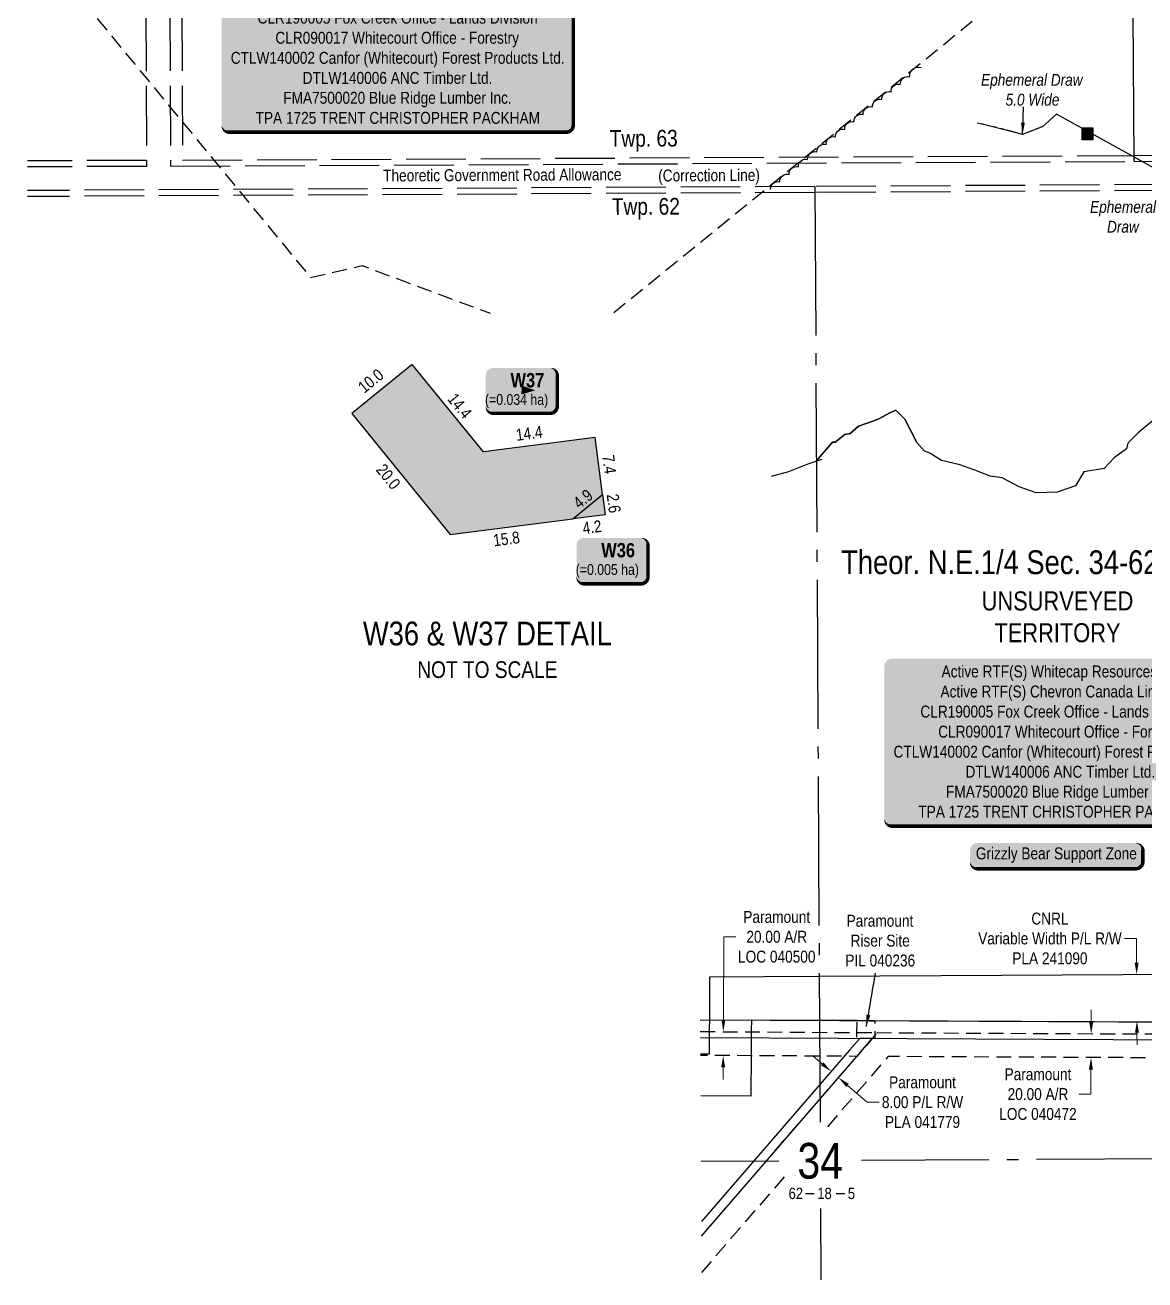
# Model space of a CAD drawing. Extents: x 521099 to 549685, y 6023217 to 6034691.
# Drawn here: x 524392 to 525331, y 6028753 to 6029806 of the extents above; entities that cross this region are included whole.
import ezdxf
from ezdxf.enums import TextEntityAlignment as Align

# ---------------------------------------------------------------- set-up
doc = ezdxf.new("R2010")
doc.units = 0
doc.header["$LTSCALE"] = 5
doc.header["$PDSIZE"] = 0.5
for name, pattern in [('0', [1, 1, 0]), ('foc-ACCESSROAD', [3.75, 2.5, -1.25]), ('foc-QUARTERLINE', [33, 25, -3, 2, -3]), ('foc-TOPO-ephemeral', [6.25, 3.125, -0.625, 0.625, -0.625, 0.625, -0.625]), ('foc-UNSURVEYED', [12.5, 10, -2.5])]:
    doc.linetypes.add(name, pattern=pattern)
doc.layers.get('Defpoints').update_dxf_attribs({"color": 9})
for name, color, linetype in [('10', 1, 'Continuous'), ('9', 3, 'Continuous'), ('AS-UNDERLAY-H', 141, 'Continuous'), ('AS-WILDLIFE-BLOCK', 131, 'Continuous'), ('C-SYMBOL', 7, 'Continuous'), ('C-WS', 13, 'foc-ACCESSROAD'), ('D-TXT', 6, 'Continuous'), ('DETAIL-T', 7, 'Continuous'), ('F-AR', 190, 'foc-ACCESSROAD'), ('F-RW', 190, 'Continuous'), ('F-WS', 190, 'foc-ACCESSROAD'), ('L-QSEC', 8, 'foc-QUARTERLINE'), ('L-ROAD-T', 7, 'Continuous'), ('L-SECLBL', 7, 'Continuous'), ('L-UNS-T', 3, 'Continuous'), ('L-USEC', 7, 'foc-UNSURVEYED'), ('P-TEMP-BLOCKS', 250, 'Continuous'), ('P-TEMP-H', 41, 'Continuous'), ('P-TEMP_LOG DECK', 46, 'Continuous'), ('P-WORKAREA', 113, 'Continuous'), ('P-WORKAREA-H', 111, 'Continuous'), ('P-WORKAREA-T', 113, 'Continuous'), ('T-BUSH', 110, '0'), ('T-CREEK', 160, 'Continuous'), ('T-DRAW', 143, 'foc-TOPO-ephemeral'), ('T-WATER-T', 170, 'Continuous')]:
    doc.layers.add(name, color=color, linetype=linetype)
for name, color, linetype, lineweight in [('F-AR-T', 190, 'Continuous', 9), ('F-RW-T', 190, 'Continuous', 9), ('F-WS-T', 190, 'Continuous', 9), ('P-TEMP-T', 46, 'Continuous', 18)]:
    doc.layers.add(name, color=color, linetype=linetype, lineweight=lineweight)
doc.styles.add('175L', font='ARIALN.TTF', dxfattribs={"height": 20})
doc.styles.add('80', font='ARIALN.TTF', dxfattribs={"height": 10})
doc.styles.add('80CG', font='ARIALN.TTF', dxfattribs={"height": 10})
doc.styles.add('80L', font='ARIALN.TTF', dxfattribs={"height": 10})
doc.styles.add('BOLD', font='ARIALNB.TTF')
doc.styles.add('foc-LtypeFont', font='ARIALN.TTF', dxfattribs={"height": 7.349999999999999})
doc.styles.add('SIMPLEX', font='ARIALN.TTF')
doc.linetypes.add('foc-TOPO-flowdirection-NOLINE', pattern='A,0,[">",foc-LtypeFont,S=0.3,R=0,X=0,Y=-0.945],-20,[">",foc-LtypeFont,S=0.3,R=0,X=0,Y=-0.945],0', length=20)
doc.dimstyles.new('Compass 5 000', dxfattribs={"dimscale": 5, "dimtxt": 9, "dimasz": 2, "dimexe": 0.2, "dimexo": 0.0625, "dimgap": 0.5, "dimtad": 0, "dimtih": 1, "dimtoh": 1, "dimzin": 0, "dimdsep": 46, "dimtxsty": '80CG', "dimcen": 0.1, "dimse1": 1, "dimse2": 1, "dimclrd": 256, "dimclrt": 256, "dimaunit": 1, "dimadec": 4, "dimazin": 0, "dimtfac": 0.06, "dimtofl": 0, "dimtmove": 0, "dimatfit": 1, "dimfxl": 0.2, "dimtolj": 1, "dimtzin": 0, "dimlwd": -1, "dimarcsym": 0})

# ---------------------------------------------------------------- blocks, each defined once
blk = doc.blocks.new('L-SECLBL')
at = {"layer": '9', "color": 7}
for p, q in [((-5.082139060913505, -27.83004804289613), (-12.28857354467345, -27.83004804289613)), ((20.70431141927111, -27.83004804289613), (13.49787693551116, -27.83004804289613))]:
    blk.add_line(p, q, dxfattribs=at)
at = {"layer": '10', "color": 2, "style": 'SIMPLEX'}
blk.add_attdef('SEC', text='', height=30, dxfattribs=at).set_placement((0, 0), align=Align.MIDDLE)
at = {"layer": '10', "color": 5, "style": '80L'}
blk.add_attdef('TWP', text='', height=9.5, dxfattribs=at).set_placement((-14.43410290347765, -27.36845155570791), align=Align.MIDDLE_RIGHT)
blk.add_attdef('RGE', text='', height=9.5, dxfattribs=at).set_placement((3.622123863462547, -27.36845155570791), align=Align.MIDDLE_CENTER)
blk.add_attdef('MER', text='', height=9.5, dxfattribs=at).set_placement((23.16775162027989, -27.36845155570791), align=Align.MIDDLE_LEFT)
blk = doc.blocks.new('*U973')
h = blk.add_hatch(color=255)
edge = h.paths.add_edge_path()
edge.add_line((-66.49999999999999, -11.5), (66.49999999999999, -11.5))
edge.add_arc((66.49999999999999, -5.5), 6, 270, 360)
edge.add_line((72.49999999999999, -5.5), (72.49999999999999, 4))
edge.add_arc((66.49999999999999, 4), 6, 0, 90)
edge.add_line((66.49999999999999, 10), (-66.49999999999999, 10))
edge.add_arc((-66.49999999999999, 4), 6, 90, 180)
edge.add_line((-72.49999999999999, 4), (-72.49999999999999, -5.5))
edge.add_arc((-66.49999999999999, -5.5), 6, 180, 270)
at = {"color": 131, "flags": 128}
blk.add_lwpolyline([(-66.49999999999999, -11.5, 3, 3, 0), (66.49999999999999, -11.5, 3, 3, 0.414213562373095), (72.49999999999999, -5.5, 3, 3, 0), (72.49999999999999, 4, 3, 0, 0.414213562373095), (66.49999999999999, 10, 0, 0, 0), (-66.49999999999999, 10, 0, 0, 0.414213562373095), (-72.49999999999999, 4, 0, 0, 0), (-72.49999999999999, -5.5, 0, 3, 0.414213562373095)], format="xyseb", close=True, dxfattribs=at)
at = {"color": 131, "style": '80'}
blk.add_attdef('ENTER_TEXT_001', (-35.98567530695772, -4.996589358799454), '', height=10, dxfattribs=at)
blk = doc.blocks.new('*U782')
h = blk.add_hatch(color=255)
edge = h.paths.add_edge_path()
edge.add_line((-141.5, -62.5), (141.5, -62.5))
edge.add_arc((141.5, -56.5), 6, 270, 360)
edge.add_line((147.5, -56.5), (147.5, 55))
edge.add_arc((141.5, 55), 6, 0, 90)
edge.add_line((141.5, 61), (-141.5, 61))
edge.add_arc((-141.5, 55), 6, 90, 180)
edge.add_line((-147.5, 55), (-147.5, -56.5))
edge.add_arc((-141.5, -56.5), 6, 180, 270)
at = {"color": 44, "flags": 128}
blk.add_lwpolyline([(-141.5, -62.5, 3, 3, 0), (141.5, -62.5, 3, 3, 0.414213562373095), (147.5, -56.5, 3, 3, 0), (147.5, 55, 3, 0, 0.414213562373095), (141.5, 61, 0, 0, 0), (-141.5, 61, 0, 0, 0.414213562373095), (-147.5, 55, 0, 0, 0), (-147.5, -56.5, 0, 3, 0.414213562373095)], format="xyseb", close=True, dxfattribs=at)
at = {"color": 44, "style": '80'}
blk.add_attdef('ENTER_TEXT_001', (-35.98567530695772, -4.996589358799454), '', height=10, dxfattribs=at)
blk = doc.blocks.new('*U952')
h = blk.add_hatch(color=255)
edge = h.paths.add_edge_path()
edge.add_line((-141.5, -71), (141.5, -71))
edge.add_arc((141.5, -65), 6, 270, 360)
edge.add_line((147.5, -65), (147.5, 63.5))
edge.add_arc((141.5, 63.5), 6, 0, 90)
edge.add_line((141.5, 69.5), (-141.5, 69.5))
edge.add_arc((-141.5, 63.5), 6, 90, 180)
edge.add_line((-147.5, 63.5), (-147.5, -65))
edge.add_arc((-141.5, -65), 6, 180, 270)
at = {"color": 44, "flags": 128}
blk.add_lwpolyline([(-141.5, -71, 3, 3, 0), (141.5, -71, 3, 3, 0.414213562373095), (147.5, -65, 3, 3, 0), (147.5, 63.5, 3, 0, 0.414213562373095), (141.5, 69.5, 0, 0, 0), (-141.5, 69.5, 0, 0, 0.414213562373095), (-147.5, 63.5, 0, 0, 0), (-147.5, -65, 0, 3, 0.414213562373095)], format="xyseb", close=True, dxfattribs=at)
at = {"color": 44, "style": '80'}
blk.add_attdef('ENTER_TEXT_001', (-35.98567530695772, -4.996589358799454), '', height=10, dxfattribs=at)
blk = doc.blocks.new('*D439')
at = {"layer": 'Defpoints', "color": 0, "transparency": 16777216}
for p in [(525253.0050530242, 6028959.428497966), (525286.0759904862, 6028959.226217547), (525252.8826902437, 6028939.423339497)]:
    blk.add_point(p, dxfattribs=at)
at = {"layer": 'F-AR-T', "transparency": 16777216}
for p, q in [((525286.1371549562, 6028969.226030489), (525286.1983194263, 6028979.225843433)), ((525285.8924632357, 6028929.221246134), (525285.7659916001, 6028908.544328699)), ((525285.7659916001, 6028908.544328699), (525275.7659916001, 6028908.544328698))]:
    blk.add_line(p, q, dxfattribs=at)
for points in [[(525284.4705194656, 6028969.236224568), (525287.8037904468, 6028969.215836411), (525286.0759904862, 6028959.226217547)], [(525284.2258277449, 6028929.231440213), (525287.5590987263, 6028929.211052056), (525285.9536277057, 6028939.221059077)]]:
    blk.add_solid(points, dxfattribs=at)
at = {"layer": 'F-AR-T', "transparency": 16777216, "insert": (525241.4958688174, 6028908.544328698), "char_height": 10, "attachment_point": 5, "style": '80CG'}
blk.add_mtext('\\A1;Paramount\\P20.00 A/R\\PLOC 040472', dxfattribs=at)
blk = doc.blocks.new('*D443')
at = {"layer": 'Defpoints', "color": 0, "transparency": 16777216}
for p in [(525078.8070853003, 6028940.130807456), (525084.8914814377, 6028934.945522382), (525074.2101789904, 6028922.412117865)]:
    blk.add_point(p, dxfattribs=at)
at = {"layer": 'F-RW-T', "transparency": 16777216}
for p, q in [((525060.514759216, 6028934.083720785), (525052.9037355795, 6028940.57003863)), ((525081.8212026269, 6028915.925800018), (525098.3917693128, 6028901.803920025)), ((525098.3917693128, 6028901.803920025), (525108.3917693128, 6028901.803920025))]:
    blk.add_line(p, q, dxfattribs=at)
for points in [[(525061.5958121903, 6028935.352224724), (525059.4337062412, 6028932.815216845), (525068.1257828525, 6028927.597402938)], [(525082.9022556012, 6028917.194303958), (525080.7401496521, 6028914.657296078), (525074.2101789904, 6028922.412117865)]]:
    blk.add_solid(points, dxfattribs=at)
at = {"layer": 'F-RW-T', "transparency": 16777216, "insert": (525144.6775810458, 6028901.803920026), "char_height": 10, "attachment_point": 5, "style": '80CG'}
blk.add_mtext('\\A1;Paramount\\P8.00 P/L R/W\\PPLA 041779', dxfattribs=at)
blk = doc.blocks.new('*D937')
at = {"layer": 'Defpoints', "color": 0, "transparency": 16777216}
for p in [(524977.6766609027, 6028960.956961565), (525033.0749913903, 6028960.618113853), (525032.9526285465, 6028940.612969855)]:
    blk.add_point(p, dxfattribs=at)
at = {"layer": 'F-AR-T', "transparency": 16777216}
for p, q in [((524977.7378254486, 6028970.956774509), (524978.1634704915, 6029040.545630967)), ((524978.1634704915, 6029040.545630967), (524988.1634704915, 6029040.545630967)), ((524977.4931335129, 6028930.952004623), (524977.431968967, 6028920.95219168))]:
    blk.add_line(p, q, dxfattribs=at)
for points in [[(524976.071189958, 6028970.966968599), (524979.4044609391, 6028970.946580417), (524977.6766609027, 6028960.956961565)], [(524975.8264980223, 6028930.962198713), (524979.1597690034, 6028930.941810532), (524977.5542980589, 6028940.951817567)]]:
    blk.add_solid(points, dxfattribs=at)
at = {"layer": 'F-AR-T', "transparency": 16777216, "insert": (525022.4540571218, 6029040.545630967), "char_height": 10, "attachment_point": 5, "style": '80CG'}
blk.add_mtext('\\A1;Paramount\\P20.00 A/R\\PLOC 040500', dxfattribs=at)
blk = doc.blocks.new('*D940')
at = {"layer": 'Defpoints', "color": 0, "transparency": 16777216}
for p in [(525229.9172682441, 6029008.473609868), (525324.2635786181, 6029008.980658602), (525230.1263309214, 6028969.573419476)]:
    blk.add_point(p, dxfattribs=at)
at = {"layer": 'F-RW-T', "transparency": 16777216}
for p, q in [((525324.101467672, 6029039.14456324), (525314.1014676722, 6029039.14456324)), ((525324.2098360383, 6029018.980514187), (525324.101467672, 6029039.14456324)), ((525324.526383875, 6028960.080612624), (525324.5801264547, 6028950.080757038))]:
    blk.add_line(p, q, dxfattribs=at)
for points in [[(525325.8764786359, 6029018.989471284), (525322.5431934409, 6029018.97155709), (525324.2635786181, 6029008.980658602)], [(525326.1930264727, 6028960.08956972), (525322.8597412775, 6028960.071655527), (525324.4726412954, 6028970.080468209)]]:
    blk.add_solid(points, dxfattribs=at)
at = {"layer": 'F-RW-T', "transparency": 16777216, "insert": (525251.5162016412, 6029039.14456324), "char_height": 10, "attachment_point": 5, "style": '80CG'}
blk.add_mtext('\\A1;CNRL\\PVariable Width P/L R/W\\PPLA 241090', dxfattribs=at)
blk = doc.blocks.new('*U1000')
h = blk.add_hatch(color=191)
edge = h.paths.add_edge_path()
edge.add_line((-23.99999999999999, -19.60423999000341), (23.99999999999998, -19.60423999000341))
edge.add_arc((23.99999999999998, -13.60423999000341), 5.999999999999998, 270, 360)
edge.add_line((29.99999999999998, -13.60423999000341), (29.99999999999998, 12.5))
edge.add_arc((23.99999999999998, 12.5), 6, 0, 90)
edge.add_line((23.99999999999998, 18.5), (-23.99999999999998, 18.5))
edge.add_arc((-23.99999999999998, 12.5), 6, 90, 180)
edge.add_line((-29.99999999999998, 12.5), (-29.99999999999999, -13.60423999000341))
edge.add_arc((-23.99999999999999, -13.60423999000341), 6.000000000000004, 180, 270)
at = {"color": 250, "flags": 128}
blk.add_lwpolyline([(-23.99999999999999, -19.60423999000341, 3, 3, 0), (23.99999999999998, -19.60423999000341, 3, 3, 0.414213562373095), (29.99999999999998, -13.60423999000341, 3, 3, 0), (29.99999999999998, 12.5, 3, 0, 0.414213562373095), (23.99999999999998, 18.5, 0, 0, 0), (-23.99999999999998, 18.5, 0, 0, 0.414213562373095), (-29.99999999999998, 12.5, 0, 0, 0), (-29.99999999999999, -13.60423999000341, 0, 3, 0.414213562373095)], format="xyseb", close=True, dxfattribs=at)
at = {"flags": 128}
blk.add_lwpolyline([(11.43571386021306, -0.2718343463486423, 0, 7.499999999999998, 0), (-3.398394867633905e-15, -7.888609052210118e-31, 0, 0, 0)], format="xyseb", dxfattribs=at)
at = {"color": 250}
for tag, p, height, style in [('TEMP_AREA_W1_001', (-9.212824010914055, 2.244292974654144), 12, 'BOLD'), ('ENTER_TEXT_001', (-30.65893587994544, -12.47010782646594), 9, '80')]:
    blk.add_attdef(tag, p, '', height=height, dxfattribs=dict(at, style=style))
blk = doc.blocks.new('*U984')
h = blk.add_hatch(color=111)
edge = h.paths.add_edge_path()
edge.add_line((-23.99999999999998, -20), (23.99999999999998, -20))
edge.add_arc((23.99999999999998, -14), 6, 270, 360)
edge.add_line((29.99999999999998, -14), (29.99999999999998, 12.5))
edge.add_arc((23.99999999999998, 12.5), 6, 0, 90)
edge.add_line((23.99999999999998, 18.5), (-23.99999999999998, 18.5))
edge.add_arc((-23.99999999999998, 12.5), 6, 90, 180)
edge.add_line((-29.99999999999998, 12.5), (-29.99999999999998, -14))
edge.add_arc((-23.99999999999998, -14), 6, 180, 270)
at = {"color": 250, "flags": 128}
blk.add_lwpolyline([(-23.99999999999998, -20, 3, 3, 0), (23.99999999999998, -20, 3, 3, 0.414213562373095), (29.99999999999998, -14, 3, 3, 0), (29.99999999999998, 12.5, 3, 0, 0.414213562373095), (23.99999999999998, 18.5, 0, 0, 0), (-23.99999999999998, 18.5, 0, 0, 0.414213562373095), (-29.99999999999998, 12.5, 0, 0, 0), (-29.99999999999998, -14, 0, 3, 0.414213562373095)], format="xyseb", close=True, dxfattribs=at)
at = {"flags": 128}
blk.add_lwpolyline([(20.17683450249694, 13.36885823786788, 0, 7.499999999999998, 0), (-3.398394867633904e-15, 0, 0, 0, 0)], format="xyseb", dxfattribs=at)
at = {"color": 250}
for tag, p, height, style in [('TEMP_AREA_W1_001', (-9.212824010914055, 2.244292974654144), 12, 'BOLD'), ('ENTER_TEXT_001', (-30.65893587994544, -12.47010782646594), 9, '80')]:
    blk.add_attdef(tag, p, '', height=height, dxfattribs=dict(at, style=style))

msp = doc.modelspace()

# ---------------------------------------------------------------- hatches: boundary and pattern name
at = {"layer": 'AS-UNDERLAY-H'}
h = msp.add_hatch(color=256, dxfattribs=at)
h.dxf.hatch_style = 1
h.paths.add_polyline_path([(525278.6131159792, 6029719.243124064), (525287.5795960827, 6029719.243124064), (525287.5795960827, 6029709.356724875), (525278.6131159792, 6029709.356724875)])
at = {"layer": 'P-TEMP-H'}
h = msp.add_hatch(color=256, dxfattribs=at)
h.dxf.hatch_style = 1
h.paths.add_polyline_path([(524851.3840839465, 6029391.231676608), (524876.3721106261, 6029411.575128669), (524870.2091697146, 6029459.597450383), (524776.5316990481, 6029447.575359493), (524716.9031124822, 6029520.817634442), (524666.1753121242, 6029479.518711994), (524748.7731570367, 6029378.06311127)])
at = {"layer": 'P-WORKAREA-H'}
h = msp.add_hatch(color=256, dxfattribs=at)
h.dxf.hatch_style = 1
h.paths.add_polyline_path([(524851.3840839465, 6029391.231676593), (524876.3721106261, 6029411.575128669), (524878.5357028143, 6029394.716177469)])

# ---------------------------------------------------------------- linework, layer by layer
at = {"layer": 'AS-UNDERLAY-H'}
msp.add_lwpolyline([(525278.6131159792, 6029719.243124064), (525287.5795960827, 6029719.243124064), (525287.5795960827, 6029709.356724875), (525278.6131159792, 6029709.356724875)], close=True, dxfattribs=at)
at = {"layer": 'C-WS', "flags": 128}
for points in [[(524885.7857376294, 6029564.278556089), (525289.2644211367, 6029892.462911244), (525106.6173792385, 6030062.684530844), (525130.6792858971, 6030085.090375433), (525102.6911840661, 6030138.435597727), (525096.4503000282, 6030139.78927448), (525057.4729009283, 6030188.594705988), (524946.9283577878, 6030098.59729859), (524966.1555265593, 6030074.621682339), (524759.748098255, 6029906.579616333), (524546.289024393, 6030168.773122586), (524392.2407753458, 6030040.216522596)], [(524393.0927318002, 6029883.307033364), (524631.5775528254, 6029593.819856059), (524674.7923859226, 6029603.779434552), (524782.3063965841, 6029563.731265548)]]:
    msp.add_lwpolyline(points, dxfattribs=at)
at = {"layer": 'F-AR', "flags": 128}
for points in [[(524959.3256005532, 6028789.444027833), (525106.8298815263, 6028960.166561447), (525490.2030477118, 6028958.338039005), (525509.165661324, 6028976.089226186), (525623.9408965985, 6028974.415593857), (525623.6494423128, 6028954.428089691), (525516.9386361114, 6028955.984127936), (525498.0591019539, 6028938.310712759), (525115.9384160419, 6028940.133261403), (525064.2433276679, 6028880.300987979)], [(524958.381254302, 6028961.07498325), (525065.6504172502, 6028960.418864039), (525089.7729936413, 6028960.271113527), (525104.7766296398, 6028960.179009107), (525106.8298815263, 6028960.166561447), (525104.7317762526, 6028957.736600999), (525102.5791542674, 6028955.177754813), (525089.6357756671, 6028940.265977571), (525079.4206775911, 6028940.329215328), (525065.7600401811, 6028940.41235095), (524958.491334866, 6028941.068304175)], [(525028.7199848725, 6028839.186011218), (524959.492768678, 6028759.061924879)]]:
    msp.add_lwpolyline(points, dxfattribs=at)
at = {"layer": 'F-RW'}
for points in [[(524958.4843029735, 6028942.408667957), (524966.0233057146, 6028942.362505324), (524966.13362117, 6028957.366614039), (524966.1704179621, 6028962.366916429), (524966.2437019763, 6028972.338599989), (524966.4993150667, 6029007.057815133), (525058.0751538142, 6029007.550072678), (525516.5409526661, 6029010.014021736)], [(525473.5566587975, 6028968.412363213), (525104.7755082536, 6028970.163812697), (525089.7716096179, 6028970.245908503), (525058.2796424133, 6028970.393053085), (525001.212718288, 6028970.6652374), (525001.1502330787, 6028962.153037149), (525001.113473429, 6028957.152934476), (525001.0033360042, 6028942.147924365), (525000.7443305138, 6028906.856600793), (524958.6782028389, 6028907.165653977)]]:
    msp.add_lwpolyline(points, dxfattribs=at)
at = {"layer": 'F-RW', "flags": 128}
for points in [[(524958.3273614525, 6028970.869781812), (525484.0642033715, 6028968.362246793), (525564.0286831523, 6028882.940606069), (525622.7231122858, 6028869.477221392), (525619.3712322834, 6028854.864500446), (525556.2133173345, 6028869.351723798), (525477.5335257725, 6028953.401003064), (524958.4098546191, 6028955.876996013)], [(524959.3256005532, 6028789.444027833), (525089.6357756671, 6028940.265977571), (525102.5297924498, 6028955.189606899), (525092.0062361219, 6028955.239799664), (525083.5854198979, 6028945.493485378), (524959.2587333028, 6028801.59686908)]]:
    msp.add_lwpolyline(points, dxfattribs=at)
at = {"layer": 'F-WS', "flags": 128}
msp.add_lwpolyline([(525104.6824144352, 6028957.748453085), (525104.7019854138, 6028955.182113957), (525102.52979245, 6028955.189606899), (525092.0704444192, 6028955.236995177), (525089.699212763, 6028955.262815655), (525089.7236318239, 6028960.28296575), (525089.7716096179, 6028970.245908503), (525100.1103695985, 6028970.190048284), (525104.7755082536, 6028970.163812697), (525104.7272678241, 6028960.190861193), (525104.6824144352, 6028957.748453085)], close=True, dxfattribs=at)
at = {"layer": 'L-QSEC', "flags": 128}
for points in [[(525322.0926415428, 6029691.169319296), (525317.7328426029, 6030468.662107261)], [(525054.4294595345, 6029670.147582124), (525058.7624672918, 6028882.641664103)], [(525860.274097717, 6028856.896187485), (525093.5235919675, 6028852.840599678)], [(525024.2784343095, 6028852.474339975), (524958.9806961037, 6028852.12895944)], [(525059.1474149755, 6028812.679043313), (525059.4773630601, 6028752.712367921)]]:
    msp.add_lwpolyline(points, dxfattribs=at)
at = {"layer": 'L-USEC', "flags": 128}
for points in [[(524489.6695654786, 6030504.491251479), (524494.1081016931, 6029687.021712801)], [(524509.7756831069, 6030504.592029797), (524514.2142170606, 6029687.122905102)], [(524519.8281917012, 6030504.642416198), (524524.2395725555, 6029692.200573774)], [(524524.2395725555, 6029692.200573774), (525322.0644508294, 6029696.196632853)], [(525322.0644508294, 6029696.196632853), (525454.8923154377, 6029696.861926767), (526129.9417642193, 6029700.244223453)], [(524494.0808053483, 6029692.049030832), (524394.1339063492, 6029691.548210591)], [(524494.1059966043, 6029687.021702253), (524394.1590976052, 6029686.520882012)], [(524514.2121010533, 6029687.122894503), (525322.0896311702, 6029691.169304246)], [(525322.0896311721, 6029691.169304246), (525454.9174957804, 6029691.834598133), (526129.9708393, 6029695.216914334)], [(525054.430530279, 6029670.147587787), (524394.2697677948, 6029666.655865843)], [(525054.4571207843, 6029665.120266414), (524394.2963583001, 6029661.628544471)], [(525855.6331003979, 6029674.384563088), (525054.4305349528, 6029670.147587813)], [(525855.6596862294, 6029669.357241691), (525054.4571207843, 6029665.120266414)]]:
    msp.add_lwpolyline(points, dxfattribs=at)
at = {"layer": 'P-TEMP_LOG DECK', "flags": 128}
msp.add_lwpolyline([(524851.3840839465, 6029391.231676608), (524876.3721106261, 6029411.575128669), (524870.2091697146, 6029459.597450383), (524776.5316990481, 6029447.575359493), (524716.9031124822, 6029520.817634442), (524666.1753121242, 6029479.518711994), (524748.7731570367, 6029378.06311127), (524851.3840839502, 6029391.231676608)], close=True, dxfattribs=at)
at = {"layer": 'P-WORKAREA', "flags": 128}
msp.add_lwpolyline([(524851.3840839465, 6029391.231676593), (524876.3721106261, 6029411.575128669), (524878.5357028143, 6029394.716177469)], close=True, dxfattribs=at)
at = {"layer": 'T-BUSH', "linetype": 'Continuous', "flags": 128}
msp.add_lwpolyline([(525017.3108446258, 6029667.710659732, -0.52056705), (525025.0786456002, 6029674.000141818, -0.52056705), (525032.8464465754, 6029680.289623956, -0.52056705), (525040.6142475489, 6029686.579106042, -0.52056705), (525048.3820485233, 6029692.868588077, -0.52056705), (525056.1498494976, 6029699.158070163, -0.52056705), (525063.9176504719, 6029705.447552249, -0.52056705), (525071.6854514463, 6029711.737034387, -0.52056705), (525079.4532524208, 6029718.026516473, -0.52056705), (525087.221053395, 6029724.315998508, -0.52056705), (525094.9888543694, 6029730.605480594, -0.52056705), (525102.7566553438, 6029736.89496268, -0.52056705), (525110.524456318, 6029743.184444766, -0.52056705), (525118.2922572924, 6029749.473926904, -0.52056705), (525126.0600582669, 6029755.763408991, -0.52056705), (525133.827859241, 6029762.052891024, -0.52056705), (525143.6128446258, 6029769.975659759, -0.52056705)], format="xyb", dxfattribs=at)
at = {"layer": 'T-CREEK', "flags": 128}
for points in [[(525406.7166999998, 6029483.477700064), (525388.245, 6029492.71), (525382.12, 6029487.137), (525360.013, 6029485.825000002), (525346.677, 6029480.169000071), (525336.924, 6029473.005000002), (525325.631, 6029463.563000002), (525316.815, 6029454.633000073), (525315.815, 6029449.898000073), (525305.38, 6029442.424000002), (525297.038, 6029433.419000002), (525279.958, 6029430.673000002), (525272.97, 6029418.96900007), (525257.611, 6029413.516000002), (525240.12, 6029412.946000071), (525225.798, 6029418.204000002), (525211.337, 6029425.610000073), (525201.42, 6029426.941), (525188.653, 6029432.220000002), (525175.959, 6029436.568000002), (525160.672, 6029440.075000002), (525150.734, 6029446.237), (525146.283, 6029448.039000002), (525140.033, 6029455.187000073)], [(525055.5143465546, 6029439.514602201), (525069.1716845187, 6029455.722297372), (525071.5426652733, 6029455.560545265), (525079.6644935191, 6029462.113991413), (525084.1090462027, 6029462.997340531), (525091.0232673843, 6029468.935066521), (525103.8262392968, 6029473.530658089), (525108.7050993727, 6029475.41003835), (525117.2757177221, 6029480.225802029), (525122.2713977867, 6029482.362170368), (525129.7722609708, 6029474.978516109), (525140.033, 6029455.187000073)], [(525018.0486762897, 6029427.179468716), (525032.6500365528, 6029430.971842363), (525047.8753144713, 6029437.104794474), (525060.5311351195, 6029441.339032838)]]:
    msp.add_lwpolyline(points, dxfattribs=at)
at = {"layer": 'T-CREEK', "linetype": 'foc-TOPO-flowdirection-NOLINE', "flags": 128}
for points in [[(525406.7166999998, 6029483.477700064), (525406.7166999998, 6029483.477700064), (525388.245, 6029492.71), (525382.12, 6029487.137), (525360.013, 6029485.825000002), (525346.677, 6029480.169000071), (525336.924, 6029473.005000002), (525325.631, 6029463.563000002), (525316.815, 6029454.633000073), (525315.815, 6029449.898000073), (525305.38, 6029442.424000002), (525297.038, 6029433.419000002), (525279.958, 6029430.673000002), (525272.97, 6029418.96900007), (525257.611, 6029413.516000002), (525240.12, 6029412.946000071), (525225.798, 6029418.204000002), (525211.337, 6029425.610000073), (525201.42, 6029426.941), (525188.653, 6029432.220000002), (525175.959, 6029436.568000002), (525160.672, 6029440.075000002), (525150.734, 6029446.237), (525146.283, 6029448.039000002), (525140.033, 6029455.187000073)], [(525140.033, 6029455.187000073), (525129.7722609708, 6029474.978516109), (525122.2713977867, 6029482.362170368), (525117.2757177221, 6029480.225802029), (525108.7050993727, 6029475.41003835), (525103.8262392968, 6029473.530658089), (525091.0232673843, 6029468.935066521), (525084.1090462027, 6029462.997340531), (525079.6644935191, 6029462.113991413), (525071.5426652733, 6029455.560545265), (525069.1716845187, 6029455.722297372), (525055.5143465546, 6029439.514602201)], [(525018.0486762897, 6029427.179468716), (525032.6500365528, 6029430.971842363), (525047.8753144713, 6029437.104794474), (525060.5311351195, 6029441.339032838)]]:
    msp.add_lwpolyline(points, dxfattribs=at)
at = {"layer": 'T-DRAW', "flags": 128}
msp.add_lwpolyline([(525256.911, 6029730.657), (525245.597, 6029720.444), (525228.551, 6029713.731), (525209.927, 6029718.885000076), (525190.41, 6029723.369)], dxfattribs=at)
msp.add_lwpolyline([(525256.911, 6029730.657), (525245.597, 6029720.444), (525228.551, 6029713.731), (525209.927, 6029718.885000076), (525190.41, 6029723.369)], dxfattribs=at)
at = {"layer": 'T-DRAW', "linetype": 'foc-TOPO-flowdirection-NOLINE', "elevation": 860.254, "flags": 128}
msp.add_lwpolyline([(525379.089, 6029676.588), (525368.062, 6029678.994), (525356.946, 6029680.844), (525343.972, 6029682.603000076), (525256.911, 6029730.657), (525245.597, 6029720.444), (525228.551, 6029713.731), (525193.9379408881, 6029722.558461151)], dxfattribs=at)

# ---------------------------------------------------------------- block references
ref = msp.add_blockref('*U782', (524704.4597157466, 6029778.139001044), dxfattribs=dict(xscale=0.99948145, yscale=0.99948145, zscale=0.99948145))
ref.add_attrib('ENTER_TEXT_001', 'Active RTF(S) Whitecap Resources Inc', (524604.9308620779, 6029823.575864097), dxfattribs={"color": 44, "height": 9.9948145, "style": '80'})
ref.add_attrib('ENTER_TEXT_002', 'CLR190005 Fox Creek Office - Lands Division', (524587.1706357665, 6029806.740578555), dxfattribs={"color": 44, "height": 9.9948145, "style": '80'})
ref.add_attrib('ENTER_TEXT_003', 'CLR090017 Whitecourt Office - Forestry', (524602.0980889369, 6029789.905293012), dxfattribs={"color": 44, "height": 9.9948145, "style": '80'})
ref.add_attrib('ENTER_TEXT_004', 'CTLW140002 Canfor (Whitecourt) Forest Products Ltd.', (524564.6720765237, 6029773.07000747), dxfattribs={"color": 44, "height": 9.9948145, "style": '80'})
ref.add_attrib('ENTER_TEXT_005', 'DTLW140006 ANC Timber Ltd.', (524624.981850785, 6029756.234721927), dxfattribs={"color": 44, "height": 9.9948145, "style": '80'})
ref.add_attrib('ENTER_TEXT_006', 'FMA7500020 Blue Ridge Lumber Inc.', (524608.6772130792, 6029739.535791289), dxfattribs={"color": 44, "height": 9.9948145, "style": '80'})
ref.add_attrib('ENTER_TEXT_007', 'TPA 1725 TRENT CHRISTOPHER PACKHAM', (524585.4730172055, 6029722.700505747), dxfattribs={"color": 44, "height": 9.9948145, "style": '80'})
ref = msp.add_blockref('*U952', (525260.191731157, 6029204.389718908), dxfattribs=dict(xscale=0.99948145, yscale=0.99948145, zscale=0.99948145))
ref.add_attrib('ENTER_TEXT_001', 'Active RTF(S) Whitecap Resources Inc', (525160.6628774883, 6029258.244224732), dxfattribs={"color": 44, "height": 9.9948145, "style": '80'})
ref.add_attrib('ENTER_TEXT_002', 'Active RTF(S) Chevron Canada Limited', (525159.7527085008, 6029241.408939189), dxfattribs={"color": 44, "height": 9.9948145, "style": '80'})
ref.add_attrib('ENTER_TEXT_003', 'CLR190005 Fox Creek Office - Lands Division', (525142.9026511769, 6029224.573653647), dxfattribs={"color": 44, "height": 9.9948145, "style": '80'})
ref.add_attrib('ENTER_TEXT_004', 'CLR090017 Whitecourt Office - Forestry', (525157.8301043473, 6029207.738368104), dxfattribs={"color": 44, "height": 9.9948145, "style": '80'})
ref.add_attrib('ENTER_TEXT_005', 'CTLW140002 Canfor (Whitecourt) Forest Products Ltd.', (525120.4040919341, 6029190.903082562), dxfattribs={"color": 44, "height": 9.9948145, "style": '80'})
ref.add_attrib('ENTER_TEXT_006', 'DTLW140006 ANC Timber Ltd.', (525180.7138661954, 6029174.067797019), dxfattribs={"color": 44, "height": 9.9948145, "style": '80'})
ref.add_attrib('ENTER_TEXT_007', 'FMA7500020 Blue Ridge Lumber Inc.', (525164.4092284896, 6029157.368866381), dxfattribs={"color": 44, "height": 9.9948145, "style": '80'})
ref.add_attrib('ENTER_TEXT_008', 'TPA 1725 TRENT CHRISTOPHER PACKHAM', (525141.2050326159, 6029140.533580839), dxfattribs={"color": 44, "height": 9.9948145, "style": '80'})
at = {"layer": 'AS-WILDLIFE-BLOCK'}
ref = msp.add_blockref('*U973', (525256.9791650302, 6029109.188491842), dxfattribs=at)
ref.add_attrib('ENTER_TEXT_001', 'Grizzly Bear Support Zone', (525189.4143628475, 6029105.569801528), dxfattribs={"layer": '0', "color": 131, "height": 10, "style": '80'})
at = {"layer": 'L-SECLBL', "xscale": 0.99948145, "yscale": 0.99948145, "zscale": 0.99948145}
msp.add_blockref('L-SECLBL', (525058.9274452783, 6028852.657609631), dxfattribs=at).add_auto_attribs({'SEC': '34', 'TWP': '62', 'RGE': '18', 'MER': '5'})
at = {"layer": 'P-TEMP-BLOCKS', "xscale": 0.99948145, "yscale": 0.99948145, "zscale": 0.99948145}
for name, p, values in [('*U1000', (524808.4744923757, 6029499.359189577), {'TEMP_AREA_W1_001': 'W37', 'ENTER_TEXT_001': '(=0.034 ha)'}), ('*U984', (524884.5546270743, 6029356.725848233), {'TEMP_AREA_W1_001': 'W36', 'ENTER_TEXT_001': '(=0.005 ha)'})]:
    msp.add_blockref(name, p, dxfattribs=at).add_auto_attribs(values)

# ---------------------------------------------------------------- texts
at = {"layer": 'C-SYMBOL', "color": 3, "style": '175L'}
msp.add_text('Theor. N.E.1/4 Sec. 34-62-18-W.5M.', height=19.989629, dxfattribs=at).set_placement((525262.9414331091, 6029338.858669498), align=Align.BOTTOM_CENTER)
at = {"layer": 'D-TXT', "color": 3, "char_height": 13.99274029999983, "attachment_point": 1, "style": '80L'}
for s, width, insert, rotation in [('Twp. 63', 56.39723390245426, (524882.394237654, 6029717.389560295), 0.28707483030745357), ('Twp. 62', 56.31133031261798, (524884.1702709453, 6029660.233264161), 0.3029927153724865)]:
    msp.add_mtext_dynamic_manual_height_columns(s, width=width, gutter_width=47.47536887499997, heights=[0], dxfattribs=dict(at, insert=insert, rotation=rotation))
at = {"layer": 'DETAIL-T', "color": 3, "insert": (524779.8281741877, 6029281.305517965), "char_height": 19.98962899999999, "width": 208.0456772224682, "attachment_point": 5, "style": '80CG'}
msp.add_mtext('W36 & W37 DETAIL\\P{\\H0.7x;NOT TO SCALE}', dxfattribs=at)
at = {"layer": 'F-WS-T', "insert": (525072.2350274975, 6029059.029233677), "char_height": 9.994814499999993, "width": 72.58621537828657, "attachment_point": 1, "style": '80L'}
msp.add_mtext('\\pi8.7631;Paramount\\P\\pi12.169;Riser Site\\P\\pi7.7165;PIL 040236', dxfattribs=at)
at = {"layer": 'L-ROAD-T', "style": '80L'}
for s, p in [('Theoretic Government Road Allowance', (524792.336380432, 6029679.79204418)), ('(Correction Line)', (524965.6870041993, 6029679.524924785))]:
    msp.add_text(s, height=9.9948145, rotation=0.2871016737144961, dxfattribs=at).set_placement(p, align=Align.MIDDLE_CENTER)
at = {"layer": 'L-UNS-T', "color": 3, "insert": (525257.8408939473, 6029308.944728769), "char_height": 15.99170319999999, "attachment_point": 5, "style": '80L'}
msp.add_mtext_dynamic_manual_height_columns('UNSURVEYED TERRITORY', width=126.3481998543738, gutter_width=47.47536887499997, heights=[0], dxfattribs=at)
at = {"layer": 'P-TEMP-T', "style": '80L'}
for s, rotation, p in [('10.0', 39.14999999082632, (524676.6075093017, 6029496.132942919)), ('14.4', 309.150000011936, (524745.8158875054, 6029491.497794632)), ('14.4', 7.313075799016588, (524804.4272494653, 6029456.675614892)), ('7.4', 277.3130757933371, (524876.0721147325, 6029444.230536868)), ('20.0', 309.1499999988937, (524685.9073006567, 6029432.142573342)), ('15.8', 7.313075812919941, (524785.41117174, 6029368.128756335))]:
    msp.add_text(s, height=9.994814499999993, rotation=rotation, dxfattribs=at).set_placement(p)
at = {"layer": 'P-WORKAREA-T', "style": '80L'}
for s, rotation, p in [('4.9', 39.14999981851724, (524856.9588021828, 6029399.12615121)), ('2.6', 277.3130757980967, (524879.8711179384, 6029411.472240315)), ('4.2', 7.313075768791676, (524860.343416543, 6029378.38068448))]:
    msp.add_text(s, height=9.994814499999993, rotation=rotation, dxfattribs=at).set_placement(p)
at = {"layer": 'T-WATER-T', "linetype": 'ByBlock', "char_height": 9.98668269911075, "attachment_point": 1, "style": '80L'}
for s, width, insert in [('\\pi0.32583;{\\fArial Narrow|b0|i1|c0|p34;Ephemeral Draw\\P\\pi20.923;5.0 Wide}', 85.9131287374264, (525193.4170627035, 6029764.586329836)), ('\\pi0.3695;{\\fArial Narrow|b0|i1|c0|p34;Ephemeral \\P\\pi14.617;Draw}', 55.99274192446849, (525284.7706102084, 6029657.979462096))]:
    msp.add_mtext_dynamic_manual_height_columns(s, width=width, gutter_width=49.97407249999997, heights=[0], dxfattribs=dict(at, insert=insert))

# ---------------------------------------------------------------- dimensions: what is measured, and where the dimension line sits
at = {"layer": 'F-AR-T'}
for base, p1, p2, angle, text, picture, middle in [((524977.6766609027, 6028960.956961565), (525032.9526285465, 6028940.612969855), (525033.0749913903, 6028960.618113853), 89.649550780935, 'Paramount\\P20.00 A/R\\PLOC 040500', '*D937', (525022.4540571218, 6029040.545630967)), ((525286.0759904862, 6028959.226217547), (525252.8826902437, 6028939.423339498), (525253.0050530242, 6028959.428497966), 89.64955121578592, 'Paramount\\P20.00 A/R\\PLOC 040472', '*D439', (525241.4958688174, 6028908.544328698))]:
    dim = msp.add_linear_dim(base=base, p1=p1, p2=p2, angle=angle, text=text, dimstyle='Compass 5 000', dxfattribs=at)
    dim.commit()
    dim.dimension.update_dxf_attribs({"geometry": picture, "text_midpoint": middle, "dimtype": 161})
at = {"layer": 'F-RW-T', "color": 3}
dim = msp.add_linear_dim(base=(525324.2635786181, 6029008.980658602), p1=(525230.1263309214, 6028969.573419476), p2=(525229.9172682441, 6029008.473609868), angle=90.30792378187627, text='CNRL\\PVariable Width P/L R/W\\PPLA 241090', dimstyle='Compass 5 000', dxfattribs=at)
dim.commit()
dim.dimension.update_dxf_attribs({"geometry": '*D940', "text_midpoint": (525251.5162016412, 6029039.14456324), "dimtype": 161})
at = {"layer": 'F-RW-T'}
dim = msp.add_linear_dim(base=(525074.2101789904, 6028922.412117865), p1=(525078.8070853004, 6028940.130807456), p2=(525084.8914814381, 6028934.945522383), angle=319.5614764436626, text='Paramount\\P8.00 P/L R/W\\PPLA 041779', dimstyle='Compass 5 000', dxfattribs=at)
dim.commit()
dim.dimension.update_dxf_attribs({"geometry": '*D443', "text_midpoint": (525144.6775810458, 6028901.803920026), "dimtype": 161})

# ---------------------------------------------------------------- leaders
at = {"layer": 'F-AR-T', "path_type": 1}
msp.add_leader([(525097.6373603767, 6028965.217482748), (525105.2412750446, 6029010.000396613)], dimstyle='Compass 5 000', override={"dimgap": 0.5, "dimtad": 0}, dxfattribs=at)
at = {"layer": 'T-WATER-T', "linetype": 'ByBlock', "path_type": 1}
msp.add_leader([(525228.551, 6029713.731), (525229.3642636212, 6029736.850587207)], dimstyle='Compass 5 000', override={"dimgap": 0.5, "dimtad": 0}, dxfattribs=at)

doc.saveas('drawing.dxf')
